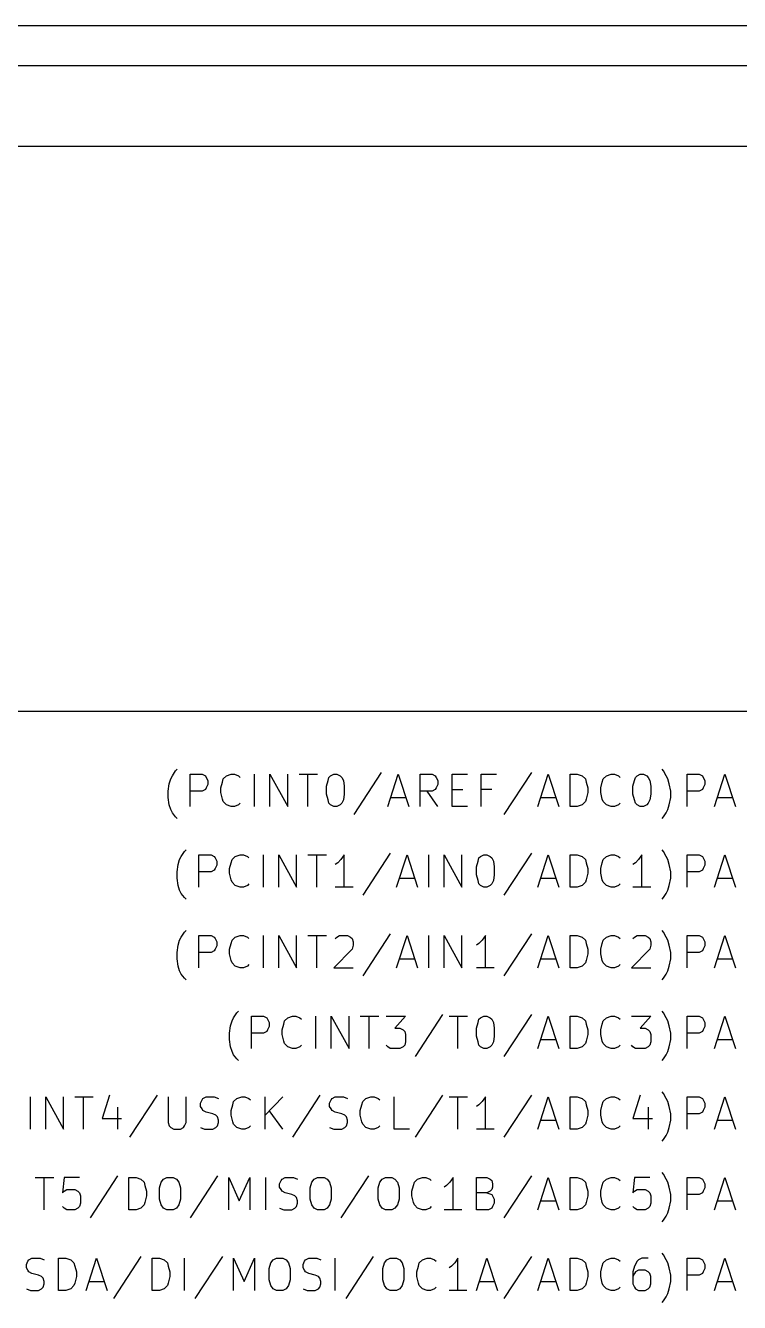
# Model space of a CAD drawing. Extents: x 10 to 287, y -200 to -10.
# Drawn here: x 186.39 to 208.86, y -92.28 to -52.07 of the extents above; entities that cross this region are included whole.
import ezdxf

# ---------------------------------------------------------------- set-up
doc = ezdxf.new("R2010")
doc.units = 0
doc.header["$MEASUREMENT"] = 0

msp = doc.modelspace()

# ---------------------------------------------------------------- linework, layer by layer
at = {"layer": 'Cyan 2'}
for p, q in [((191.008, -75.692), (191.11, -75.5396)), ((191.11, -75.5396), (191.16, -75.4888)), ((197.587, -75.5904), (196.723, -76.9112)), ((202.311, -75.5904), (201.447, -76.9112)), ((206.477, -75.5396), (206.426, -75.4888)), ((206.553, -75.692), (206.477, -75.5396)), ((190.881, -76.1746), (190.906, -75.946)), ((190.906, -75.946), (190.957, -75.7936)), ((190.957, -75.7936), (191.008, -75.692)), ((191.567, -76.6572), (191.567, -75.6412)), ((191.567, -75.6412), (191.948, -75.6412)), ((191.948, -75.6412), (192.049, -75.692)), ((192.049, -75.692), (192.075, -75.7428)), ((192.075, -75.7428), (192.126, -75.8444)), ((192.126, -75.9714), (192.075, -76.073)), ((192.126, -75.8444), (192.126, -75.9714)), ((192.532, -76.073), (192.583, -75.8952)), ((192.583, -75.8952), (192.608, -75.7936)), ((192.608, -75.7936), (192.71, -75.692)), ((192.71, -75.692), (192.862, -75.6412)), ((192.862, -75.6412), (192.964, -75.6412)), ((192.964, -75.6412), (193.091, -75.692)), ((193.091, -75.692), (193.142, -75.7428)), ((193.599, -76.6572), (193.599, -75.6412)), ((194.081, -76.6572), (194.081, -75.6412)), ((194.081, -75.6412), (194.64, -76.6572)), ((194.64, -76.6572), (194.64, -75.6412)), ((194.996, -75.6412), (195.58, -75.6412)), ((195.275, -76.6572), (195.275, -75.6412)), ((195.859, -76.0222), (195.91, -75.8444)), ((195.91, -75.8444), (195.936, -75.7428)), ((195.936, -75.7428), (195.986, -75.692)), ((195.986, -75.692), (196.088, -75.6412)), ((196.088, -75.6412), (196.19, -75.6412)), ((196.19, -75.6412), (196.291, -75.692)), ((196.291, -75.692), (196.342, -75.7428)), ((196.342, -75.7428), (196.393, -75.8444)), ((196.393, -75.8444), (196.418, -76.0222)), ((197.79, -76.6572), (198.12, -75.6412)), ((198.12, -75.6412), (198.45, -76.6572)), ((198.806, -76.6572), (198.806, -75.6412)), ((198.806, -75.6412), (199.187, -75.6412)), ((199.187, -75.6412), (199.288, -75.692)), ((199.288, -75.692), (199.314, -75.7428)), ((199.314, -75.7428), (199.365, -75.8444)), ((199.365, -75.9714), (199.314, -76.073)), ((199.365, -75.8444), (199.365, -75.9714)), ((199.822, -76.6572), (199.822, -75.6412)), ((199.822, -75.6412), (200.304, -75.6412)), ((200.736, -76.6572), (200.736, -75.6412)), ((200.736, -75.6412), (201.219, -75.6412)), ((202.514, -76.6572), (202.844, -75.6412)), ((202.844, -75.6412), (203.175, -76.6572)), ((203.53, -76.6572), (203.53, -75.6412)), ((203.53, -75.6412), (203.759, -75.6412)), ((203.759, -75.6412), (203.911, -75.692)), ((203.911, -75.692), (204.013, -75.7936)), ((204.013, -75.7936), (204.038, -75.8952)), ((204.038, -75.8952), (204.089, -76.073)), ((204.495, -76.073), (204.546, -75.8952)), ((204.546, -75.8952), (204.572, -75.7936)), ((204.572, -75.7936), (204.673, -75.692)), ((204.673, -75.692), (204.826, -75.6412)), ((204.826, -75.6412), (204.927, -75.6412)), ((204.927, -75.6412), (205.054, -75.692)), ((205.054, -75.692), (205.105, -75.7428)), ((205.511, -76.0222), (205.562, -75.8444)), ((205.562, -75.8444), (205.588, -75.7428)), ((205.588, -75.7428), (205.638, -75.692)), ((205.638, -75.692), (205.74, -75.6412)), ((205.74, -75.6412), (205.842, -75.6412)), ((205.842, -75.6412), (205.943, -75.692)), ((205.943, -75.692), (205.994, -75.7428)), ((205.994, -75.7428), (206.045, -75.8444)), ((206.045, -75.8444), (206.07, -76.0222)), ((206.604, -75.7936), (206.553, -75.692)), ((206.654, -75.946), (206.604, -75.7936)), ((206.705, -76.1746), (206.654, -75.946)), ((207.213, -76.6572), (207.213, -75.6412)), ((207.213, -75.6412), (207.594, -75.6412)), ((207.594, -75.6412), (207.696, -75.692)), ((207.696, -75.692), (207.721, -75.7428)), ((207.721, -75.7428), (207.772, -75.8444)), ((207.772, -75.9714), (207.721, -76.073)), ((207.772, -75.8444), (207.772, -75.9714)), ((208.077, -76.6572), (208.407, -75.6412)), ((208.407, -75.6412), (208.737, -76.6572)), ((190.881, -76.3778), (190.881, -76.1746)), ((190.906, -76.6064), (190.881, -76.3778)), ((191.948, -76.1746), (191.567, -76.1746)), ((192.049, -76.1238), (191.948, -76.1746)), ((192.075, -76.073), (192.049, -76.1238)), ((192.532, -76.2254), (192.532, -76.073)), ((192.583, -76.4286), (192.532, -76.2254)), ((195.859, -76.2762), (195.859, -76.0222)), ((195.91, -76.454), (195.859, -76.2762)), ((196.418, -76.2762), (196.393, -76.454)), ((196.418, -76.0222), (196.418, -76.2762)), ((197.891, -76.3778), (198.374, -76.3778)), ((199.187, -76.1746), (198.806, -76.1746)), ((199.365, -76.6572), (199.034, -76.1746)), ((199.288, -76.1238), (199.187, -76.1746)), ((199.314, -76.073), (199.288, -76.1238)), ((199.822, -76.1238), (200.152, -76.1238)), ((201.066, -76.1238), (200.736, -76.1238)), ((202.616, -76.3778), (203.098, -76.3778)), ((204.089, -76.2254), (204.038, -76.4286)), ((204.089, -76.073), (204.089, -76.2254)), ((204.495, -76.2254), (204.495, -76.073)), ((204.546, -76.4286), (204.495, -76.2254)), ((205.511, -76.2762), (205.511, -76.0222)), ((205.562, -76.454), (205.511, -76.2762)), ((206.07, -76.2762), (206.045, -76.454)), ((206.07, -76.0222), (206.07, -76.2762)), ((206.654, -76.6064), (206.705, -76.3778)), ((206.705, -76.3778), (206.705, -76.1746)), ((207.594, -76.1746), (207.213, -76.1746)), ((207.696, -76.1238), (207.594, -76.1746)), ((207.721, -76.073), (207.696, -76.1238)), ((208.178, -76.3778), (208.661, -76.3778)), ((190.957, -76.7588), (190.906, -76.6064)), ((191.008, -76.8604), (190.957, -76.7588)), ((192.608, -76.5048), (192.583, -76.4286)), ((192.71, -76.6064), (192.608, -76.5048)), ((192.862, -76.6572), (192.71, -76.6064)), ((192.964, -76.6572), (192.862, -76.6572)), ((193.091, -76.6064), (192.964, -76.6572)), ((193.142, -76.5556), (193.091, -76.6064)), ((195.936, -76.5556), (195.91, -76.454)), ((195.986, -76.6064), (195.936, -76.5556)), ((196.088, -76.6572), (195.986, -76.6064)), ((196.19, -76.6572), (196.088, -76.6572)), ((196.291, -76.6064), (196.19, -76.6572)), ((196.342, -76.5556), (196.291, -76.6064)), ((196.393, -76.454), (196.342, -76.5556)), ((200.304, -76.6572), (199.822, -76.6572)), ((203.759, -76.6572), (203.53, -76.6572)), ((203.911, -76.6064), (203.759, -76.6572)), ((204.013, -76.5048), (203.911, -76.6064)), ((204.038, -76.4286), (204.013, -76.5048)), ((204.572, -76.5048), (204.546, -76.4286)), ((204.673, -76.6064), (204.572, -76.5048)), ((204.826, -76.6572), (204.673, -76.6064)), ((204.927, -76.6572), (204.826, -76.6572)), ((205.054, -76.6064), (204.927, -76.6572)), ((205.105, -76.5556), (205.054, -76.6064)), ((205.588, -76.5556), (205.562, -76.454)), ((205.638, -76.6064), (205.588, -76.5556)), ((205.74, -76.6572), (205.638, -76.6064)), ((205.842, -76.6572), (205.74, -76.6572)), ((205.943, -76.6064), (205.842, -76.6572)), ((205.994, -76.5556), (205.943, -76.6064)), ((206.045, -76.454), (205.994, -76.5556)), ((206.553, -76.8604), (206.604, -76.7588)), ((206.604, -76.7588), (206.654, -76.6064)), ((191.11, -76.9874), (191.008, -76.8604)), ((191.16, -77.0382), (191.11, -76.9874)), ((206.426, -77.0382), (206.477, -76.9874)), ((206.477, -76.9874), (206.553, -76.8604)), ((191.186, -78.486), (191.237, -78.3336)), ((191.237, -78.3336), (191.287, -78.232)), ((191.287, -78.232), (191.389, -78.0796)), ((191.389, -78.0796), (191.44, -78.0288)), ((191.846, -79.1972), (191.846, -78.1812)), ((191.846, -78.1812), (192.227, -78.1812)), ((192.227, -78.1812), (192.329, -78.232)), ((192.329, -78.232), (192.354, -78.2828)), ((192.354, -78.2828), (192.405, -78.3844)), ((192.405, -78.3844), (192.405, -78.5114)), ((192.862, -78.4352), (192.888, -78.3336)), ((192.888, -78.3336), (192.989, -78.232)), ((192.989, -78.232), (193.142, -78.1812)), ((193.142, -78.1812), (193.243, -78.1812)), ((193.243, -78.1812), (193.37, -78.232)), ((193.37, -78.232), (193.421, -78.2828)), ((193.878, -79.1972), (193.878, -78.1812)), ((194.361, -79.1972), (194.361, -78.1812)), ((194.361, -78.1812), (194.92, -79.1972)), ((194.92, -79.1972), (194.92, -78.1812)), ((195.275, -78.1812), (195.859, -78.1812)), ((195.555, -79.1972), (195.555, -78.1812)), ((196.317, -78.3336), (196.215, -78.4352)), ((196.418, -78.1812), (196.317, -78.3336)), ((196.418, -79.1972), (196.418, -78.1812)), ((197.866, -78.1304), (197.002, -79.4512)), ((198.069, -79.1972), (198.399, -78.1812)), ((198.399, -78.1812), (198.73, -79.1972)), ((199.085, -79.1972), (199.085, -78.1812)), ((199.568, -79.1972), (199.568, -78.1812)), ((199.568, -78.1812), (200.127, -79.1972)), ((200.127, -79.1972), (200.127, -78.1812)), ((200.584, -78.5622), (200.635, -78.3844)), ((200.635, -78.3844), (200.66, -78.2828)), ((200.66, -78.2828), (200.711, -78.232)), ((200.711, -78.232), (200.812, -78.1812)), ((200.812, -78.1812), (200.914, -78.1812)), ((200.914, -78.1812), (201.016, -78.232)), ((201.016, -78.232), (201.066, -78.2828)), ((201.066, -78.2828), (201.117, -78.3844)), ((201.117, -78.3844), (201.143, -78.5622)), ((202.311, -78.1304), (201.447, -79.4512)), ((202.514, -79.1972), (202.844, -78.1812)), ((202.844, -78.1812), (203.175, -79.1972)), ((203.53, -79.1972), (203.53, -78.1812)), ((203.53, -78.1812), (203.759, -78.1812)), ((203.759, -78.1812), (203.911, -78.232)), ((203.911, -78.232), (204.013, -78.3336)), ((204.013, -78.3336), (204.038, -78.4352)), ((204.546, -78.4352), (204.572, -78.3336)), ((204.572, -78.3336), (204.673, -78.232)), ((204.673, -78.232), (204.826, -78.1812)), ((204.826, -78.1812), (204.927, -78.1812)), ((204.927, -78.1812), (205.054, -78.232)), ((205.054, -78.232), (205.105, -78.2828)), ((205.689, -78.3336), (205.588, -78.4352)), ((205.791, -78.1812), (205.689, -78.3336)), ((205.791, -79.1972), (205.791, -78.1812)), ((206.477, -78.0796), (206.426, -78.0288)), ((206.553, -78.232), (206.477, -78.0796)), ((206.604, -78.3336), (206.553, -78.232)), ((206.654, -78.486), (206.604, -78.3336)), ((207.213, -79.1972), (207.213, -78.1812)), ((207.213, -78.1812), (207.594, -78.1812)), ((207.594, -78.1812), (207.696, -78.232)), ((207.696, -78.232), (207.721, -78.2828)), ((207.721, -78.2828), (207.772, -78.3844)), ((207.772, -78.3844), (207.772, -78.5114)), ((208.077, -79.1972), (208.407, -78.1812)), ((208.407, -78.1812), (208.737, -79.1972)), ((191.16, -78.7146), (191.186, -78.486)), ((191.16, -78.9178), (191.16, -78.7146)), ((192.227, -78.7146), (191.846, -78.7146)), ((192.329, -78.6638), (192.227, -78.7146)), ((192.354, -78.613), (192.329, -78.6638)), ((192.405, -78.5114), (192.354, -78.613)), ((192.811, -78.613), (192.862, -78.4352)), ((192.811, -78.7654), (192.811, -78.613)), ((192.862, -78.9686), (192.811, -78.7654)), ((196.215, -78.4352), (196.139, -78.486)), ((200.584, -78.8162), (200.584, -78.5622)), ((201.143, -78.5622), (201.143, -78.8162)), ((204.038, -78.4352), (204.089, -78.613)), ((204.089, -78.7654), (204.038, -78.9686)), ((204.089, -78.613), (204.089, -78.7654)), ((204.495, -78.613), (204.546, -78.4352)), ((204.495, -78.7654), (204.495, -78.613)), ((204.546, -78.9686), (204.495, -78.7654)), ((205.588, -78.4352), (205.511, -78.486)), ((206.705, -78.7146), (206.654, -78.486)), ((206.705, -78.9178), (206.705, -78.7146)), ((207.594, -78.7146), (207.213, -78.7146)), ((207.696, -78.6638), (207.594, -78.7146)), ((207.721, -78.613), (207.696, -78.6638)), ((207.772, -78.5114), (207.721, -78.613)), ((191.186, -79.1464), (191.16, -78.9178)), ((191.237, -79.2988), (191.186, -79.1464)), ((192.888, -79.0448), (192.862, -78.9686)), ((192.989, -79.1464), (192.888, -79.0448)), ((193.142, -79.1972), (192.989, -79.1464)), ((193.243, -79.1972), (193.142, -79.1972)), ((193.37, -79.1464), (193.243, -79.1972)), ((193.421, -79.0956), (193.37, -79.1464)), ((196.698, -79.1972), (196.139, -79.1972)), ((198.171, -78.9178), (198.653, -78.9178)), ((200.635, -78.994), (200.584, -78.8162)), ((200.66, -79.0956), (200.635, -78.994)), ((200.711, -79.1464), (200.66, -79.0956)), ((200.812, -79.1972), (200.711, -79.1464)), ((200.914, -79.1972), (200.812, -79.1972)), ((201.016, -79.1464), (200.914, -79.1972)), ((201.066, -79.0956), (201.016, -79.1464)), ((201.117, -78.994), (201.066, -79.0956)), ((201.143, -78.8162), (201.117, -78.994)), ((202.616, -78.9178), (203.098, -78.9178)), ((203.759, -79.1972), (203.53, -79.1972)), ((203.911, -79.1464), (203.759, -79.1972)), ((204.013, -79.0448), (203.911, -79.1464)), ((204.038, -78.9686), (204.013, -79.0448)), ((204.572, -79.0448), (204.546, -78.9686)), ((204.673, -79.1464), (204.572, -79.0448)), ((204.826, -79.1972), (204.673, -79.1464)), ((204.927, -79.1972), (204.826, -79.1972)), ((205.054, -79.1464), (204.927, -79.1972)), ((205.105, -79.0956), (205.054, -79.1464)), ((206.07, -79.1972), (205.511, -79.1972)), ((206.604, -79.2988), (206.654, -79.1464)), ((206.654, -79.1464), (206.705, -78.9178)), ((208.178, -78.9178), (208.661, -78.9178)), ((191.287, -79.4004), (191.237, -79.2988)), ((191.389, -79.5274), (191.287, -79.4004)), ((191.44, -79.5782), (191.389, -79.5274)), ((206.426, -79.5782), (206.477, -79.5274)), ((206.477, -79.5274), (206.553, -79.4004)), ((206.553, -79.4004), (206.604, -79.2988)), ((191.237, -80.8736), (191.287, -80.772)), ((191.287, -80.772), (191.389, -80.6196)), ((191.389, -80.6196), (191.44, -80.5688)), ((191.846, -81.7372), (191.846, -80.7212)), ((191.846, -80.7212), (192.227, -80.7212)), ((192.227, -80.7212), (192.329, -80.772)), ((192.329, -80.772), (192.354, -80.8228)), ((192.888, -80.8736), (192.989, -80.772)), ((192.989, -80.772), (193.142, -80.7212)), ((193.142, -80.7212), (193.243, -80.7212)), ((193.243, -80.7212), (193.37, -80.772)), ((193.37, -80.772), (193.421, -80.8228)), ((193.878, -81.7372), (193.878, -80.7212)), ((194.361, -81.7372), (194.361, -80.7212)), ((194.361, -80.7212), (194.92, -81.7372)), ((194.92, -81.7372), (194.92, -80.7212)), ((195.275, -80.7212), (195.859, -80.7212)), ((195.555, -81.7372), (195.555, -80.7212)), ((196.139, -80.8228), (196.19, -80.772)), ((196.19, -80.772), (196.266, -80.7212)), ((196.266, -80.7212), (196.52, -80.7212)), ((196.52, -80.7212), (196.621, -80.772)), ((196.621, -80.772), (196.672, -80.8228)), ((197.866, -80.6704), (197.002, -81.9912)), ((198.069, -81.7372), (198.399, -80.7212)), ((198.399, -80.7212), (198.73, -81.7372)), ((199.085, -81.7372), (199.085, -80.7212)), ((199.568, -81.7372), (199.568, -80.7212)), ((199.568, -80.7212), (200.127, -81.7372)), ((200.127, -81.7372), (200.127, -80.7212)), ((200.863, -80.7212), (200.762, -80.8736)), ((200.863, -81.7372), (200.863, -80.7212)), ((202.311, -80.6704), (201.447, -81.9912)), ((202.514, -81.7372), (202.844, -80.7212)), ((202.844, -80.7212), (203.175, -81.7372)), ((203.53, -81.7372), (203.53, -80.7212)), ((203.53, -80.7212), (203.759, -80.7212)), ((203.759, -80.7212), (203.911, -80.772)), ((203.911, -80.772), (204.013, -80.8736)), ((204.572, -80.8736), (204.673, -80.772)), ((204.673, -80.772), (204.826, -80.7212)), ((204.826, -80.7212), (204.927, -80.7212)), ((204.927, -80.7212), (205.054, -80.772)), ((205.054, -80.772), (205.105, -80.8228)), ((205.511, -80.8228), (205.562, -80.772)), ((205.562, -80.772), (205.638, -80.7212)), ((205.638, -80.7212), (205.892, -80.7212)), ((205.892, -80.7212), (205.994, -80.772)), ((205.994, -80.772), (206.045, -80.8228)), ((206.477, -80.6196), (206.426, -80.5688)), ((206.553, -80.772), (206.477, -80.6196)), ((206.604, -80.8736), (206.553, -80.772)), ((207.213, -81.7372), (207.213, -80.7212)), ((207.213, -80.7212), (207.594, -80.7212)), ((207.594, -80.7212), (207.696, -80.772)), ((207.696, -80.772), (207.721, -80.8228)), ((208.077, -81.7372), (208.407, -80.7212)), ((208.407, -80.7212), (208.737, -81.7372)), ((191.16, -81.2546), (191.186, -81.026)), ((191.186, -81.026), (191.237, -80.8736)), ((192.329, -81.2038), (192.227, -81.2546)), ((192.354, -81.153), (192.329, -81.2038)), ((192.354, -80.8228), (192.405, -80.9244)), ((192.405, -81.0514), (192.354, -81.153)), ((192.405, -80.9244), (192.405, -81.0514)), ((192.811, -81.153), (192.862, -80.9752)), ((192.811, -81.3054), (192.811, -81.153)), ((192.862, -80.9752), (192.888, -80.8736)), ((196.672, -81.153), (196.088, -81.7372)), ((196.672, -80.8228), (196.698, -80.9244)), ((196.698, -81.026), (196.672, -81.153)), ((196.698, -80.9244), (196.698, -81.026)), ((200.66, -80.9752), (200.584, -81.026)), ((200.762, -80.8736), (200.66, -80.9752)), ((204.013, -80.8736), (204.038, -80.9752)), ((204.038, -80.9752), (204.089, -81.153)), ((204.089, -81.153), (204.089, -81.3054)), ((204.495, -81.153), (204.546, -80.9752)), ((204.495, -81.3054), (204.495, -81.153)), ((204.546, -80.9752), (204.572, -80.8736)), ((206.045, -81.153), (205.461, -81.7372)), ((206.045, -80.8228), (206.07, -80.9244)), ((206.07, -81.026), (206.045, -81.153)), ((206.07, -80.9244), (206.07, -81.026)), ((206.654, -81.026), (206.604, -80.8736)), ((206.705, -81.2546), (206.654, -81.026)), ((207.696, -81.2038), (207.594, -81.2546)), ((207.721, -81.153), (207.696, -81.2038)), ((207.721, -80.8228), (207.772, -80.9244)), ((207.772, -81.0514), (207.721, -81.153)), ((207.772, -80.9244), (207.772, -81.0514)), ((191.16, -81.4578), (191.16, -81.2546)), ((191.186, -81.6864), (191.16, -81.4578)), ((192.227, -81.2546), (191.846, -81.2546)), ((192.862, -81.5086), (192.811, -81.3054)), ((192.888, -81.5848), (192.862, -81.5086)), ((192.989, -81.6864), (192.888, -81.5848)), ((198.171, -81.4578), (198.653, -81.4578)), ((202.616, -81.4578), (203.098, -81.4578)), ((204.013, -81.5848), (203.911, -81.6864)), ((204.038, -81.5086), (204.013, -81.5848)), ((204.089, -81.3054), (204.038, -81.5086)), ((204.546, -81.5086), (204.495, -81.3054)), ((204.572, -81.5848), (204.546, -81.5086)), ((204.673, -81.6864), (204.572, -81.5848)), ((206.654, -81.6864), (206.705, -81.4578)), ((206.705, -81.4578), (206.705, -81.2546)), ((207.594, -81.2546), (207.213, -81.2546)), ((208.178, -81.4578), (208.661, -81.4578)), ((191.237, -81.8388), (191.186, -81.6864)), ((191.287, -81.9404), (191.237, -81.8388)), ((191.389, -82.0674), (191.287, -81.9404)), ((193.142, -81.7372), (192.989, -81.6864)), ((193.243, -81.7372), (193.142, -81.7372)), ((193.37, -81.6864), (193.243, -81.7372)), ((193.421, -81.6356), (193.37, -81.6864)), ((196.088, -81.7372), (196.698, -81.7372)), ((201.143, -81.7372), (200.584, -81.7372)), ((203.759, -81.7372), (203.53, -81.7372)), ((203.911, -81.6864), (203.759, -81.7372)), ((204.826, -81.7372), (204.673, -81.6864)), ((204.927, -81.7372), (204.826, -81.7372)), ((205.054, -81.6864), (204.927, -81.7372)), ((205.105, -81.6356), (205.054, -81.6864)), ((205.461, -81.7372), (206.07, -81.7372)), ((206.477, -82.0674), (206.553, -81.9404)), ((206.553, -81.9404), (206.604, -81.8388)), ((206.604, -81.8388), (206.654, -81.6864)), ((191.44, -82.1182), (191.389, -82.0674)), ((206.426, -82.1182), (206.477, -82.0674)), ((192.938, -83.312), (193.04, -83.1596)), ((193.04, -83.1596), (193.091, -83.1088)), ((199.517, -83.2104), (198.653, -84.5312)), ((202.311, -83.2104), (201.447, -84.5312)), ((206.477, -83.1596), (206.426, -83.1088)), ((206.553, -83.312), (206.477, -83.1596)), ((192.811, -83.7946), (192.837, -83.566)), ((192.837, -83.566), (192.888, -83.4136)), ((192.888, -83.4136), (192.938, -83.312)), ((193.497, -84.2772), (193.497, -83.2612)), ((193.497, -83.2612), (193.878, -83.2612)), ((193.878, -83.2612), (193.98, -83.312)), ((193.98, -83.312), (194.005, -83.3628)), ((194.005, -83.3628), (194.056, -83.4644)), ((194.056, -83.5914), (194.005, -83.693)), ((194.056, -83.4644), (194.056, -83.5914)), ((194.462, -83.693), (194.513, -83.5152)), ((194.513, -83.5152), (194.539, -83.4136)), ((194.539, -83.4136), (194.64, -83.312)), ((194.64, -83.312), (194.793, -83.2612)), ((194.793, -83.2612), (194.894, -83.2612)), ((194.894, -83.2612), (195.021, -83.312)), ((195.021, -83.312), (195.072, -83.3628)), ((195.529, -84.2772), (195.529, -83.2612)), ((196.012, -84.2772), (196.012, -83.2612)), ((196.012, -83.2612), (196.571, -84.2772)), ((196.571, -84.2772), (196.571, -83.2612)), ((196.926, -83.2612), (197.51, -83.2612)), ((197.206, -84.2772), (197.206, -83.2612)), ((197.739, -83.2612), (198.349, -83.2612)), ((198.349, -83.2612), (198.018, -83.6422)), ((199.72, -83.2612), (200.304, -83.2612)), ((200, -84.2772), (200, -83.2612)), ((200.584, -83.6422), (200.635, -83.4644)), ((200.635, -83.4644), (200.66, -83.3628)), ((200.66, -83.3628), (200.711, -83.312)), ((200.711, -83.312), (200.812, -83.2612)), ((200.812, -83.2612), (200.914, -83.2612)), ((200.914, -83.2612), (201.016, -83.312)), ((201.016, -83.312), (201.066, -83.3628)), ((201.066, -83.3628), (201.117, -83.4644)), ((201.117, -83.4644), (201.143, -83.6422)), ((202.514, -84.2772), (202.844, -83.2612)), ((202.844, -83.2612), (203.175, -84.2772)), ((203.53, -84.2772), (203.53, -83.2612)), ((203.53, -83.2612), (203.759, -83.2612)), ((203.759, -83.2612), (203.911, -83.312)), ((203.911, -83.312), (204.013, -83.4136)), ((204.013, -83.4136), (204.038, -83.5152)), ((204.038, -83.5152), (204.089, -83.693)), ((204.495, -83.693), (204.546, -83.5152)), ((204.546, -83.5152), (204.572, -83.4136)), ((204.572, -83.4136), (204.673, -83.312)), ((204.673, -83.312), (204.826, -83.2612)), ((204.826, -83.2612), (204.927, -83.2612)), ((204.927, -83.2612), (205.054, -83.312)), ((205.054, -83.312), (205.105, -83.3628)), ((205.461, -83.2612), (206.07, -83.2612)), ((206.07, -83.2612), (205.74, -83.6422)), ((206.604, -83.4136), (206.553, -83.312)), ((206.654, -83.566), (206.604, -83.4136)), ((206.705, -83.7946), (206.654, -83.566)), ((207.213, -84.2772), (207.213, -83.2612)), ((207.213, -83.2612), (207.594, -83.2612)), ((207.594, -83.2612), (207.696, -83.312)), ((207.696, -83.312), (207.721, -83.3628)), ((207.721, -83.3628), (207.772, -83.4644)), ((207.772, -83.5914), (207.721, -83.693)), ((207.772, -83.4644), (207.772, -83.5914)), ((208.077, -84.2772), (208.407, -83.2612)), ((208.407, -83.2612), (208.737, -84.2772)), ((192.811, -83.9978), (192.811, -83.7946)), ((192.837, -84.2264), (192.811, -83.9978)), ((193.878, -83.7946), (193.497, -83.7946)), ((193.98, -83.7438), (193.878, -83.7946)), ((194.005, -83.693), (193.98, -83.7438)), ((194.462, -83.8454), (194.462, -83.693)), ((194.513, -84.0486), (194.462, -83.8454)), ((198.018, -83.6422), (198.171, -83.6422)), ((198.171, -83.6422), (198.272, -83.693)), ((198.272, -83.693), (198.323, -83.7438)), ((198.323, -83.7438), (198.349, -83.8454)), ((198.349, -83.8454), (198.349, -84.074)), ((200.584, -83.8962), (200.584, -83.6422)), ((200.635, -84.074), (200.584, -83.8962)), ((201.143, -83.8962), (201.117, -84.074)), ((201.143, -83.6422), (201.143, -83.8962)), ((202.616, -83.9978), (203.098, -83.9978)), ((204.089, -83.8454), (204.038, -84.0486)), ((204.089, -83.693), (204.089, -83.8454)), ((204.495, -83.8454), (204.495, -83.693)), ((204.546, -84.0486), (204.495, -83.8454)), ((205.74, -83.6422), (205.892, -83.6422)), ((205.892, -83.6422), (205.994, -83.693)), ((205.994, -83.693), (206.045, -83.7438)), ((206.045, -83.7438), (206.07, -83.8454)), ((206.07, -83.8454), (206.07, -84.074)), ((206.654, -84.2264), (206.705, -83.9978)), ((206.705, -83.9978), (206.705, -83.7946)), ((207.594, -83.7946), (207.213, -83.7946)), ((207.696, -83.7438), (207.594, -83.7946)), ((207.721, -83.693), (207.696, -83.7438)), ((208.178, -83.9978), (208.661, -83.9978)), ((192.888, -84.3788), (192.837, -84.2264)), ((192.938, -84.4804), (192.888, -84.3788)), ((194.539, -84.1248), (194.513, -84.0486)), ((194.64, -84.2264), (194.539, -84.1248)), ((194.793, -84.2772), (194.64, -84.2264)), ((194.894, -84.2772), (194.793, -84.2772)), ((195.021, -84.2264), (194.894, -84.2772)), ((195.072, -84.1756), (195.021, -84.2264)), ((197.79, -84.2264), (197.739, -84.1756)), ((197.866, -84.2772), (197.79, -84.2264)), ((198.171, -84.2772), (197.866, -84.2772)), ((198.272, -84.2264), (198.171, -84.2772)), ((198.323, -84.1756), (198.272, -84.2264)), ((198.349, -84.074), (198.323, -84.1756)), ((200.66, -84.1756), (200.635, -84.074)), ((200.711, -84.2264), (200.66, -84.1756)), ((200.812, -84.2772), (200.711, -84.2264)), ((200.914, -84.2772), (200.812, -84.2772)), ((201.016, -84.2264), (200.914, -84.2772)), ((201.066, -84.1756), (201.016, -84.2264)), ((201.117, -84.074), (201.066, -84.1756)), ((203.759, -84.2772), (203.53, -84.2772)), ((203.911, -84.2264), (203.759, -84.2772)), ((204.013, -84.1248), (203.911, -84.2264)), ((204.038, -84.0486), (204.013, -84.1248)), ((204.572, -84.1248), (204.546, -84.0486)), ((204.673, -84.2264), (204.572, -84.1248)), ((204.826, -84.2772), (204.673, -84.2264)), ((204.927, -84.2772), (204.826, -84.2772)), ((205.054, -84.2264), (204.927, -84.2772)), ((205.105, -84.1756), (205.054, -84.2264)), ((205.511, -84.2264), (205.461, -84.1756)), ((205.588, -84.2772), (205.511, -84.2264)), ((205.892, -84.2772), (205.588, -84.2772)), ((205.994, -84.2264), (205.892, -84.2772)), ((206.045, -84.1756), (205.994, -84.2264)), ((206.07, -84.074), (206.045, -84.1756)), ((206.553, -84.4804), (206.604, -84.3788)), ((206.604, -84.3788), (206.654, -84.2264)), ((193.04, -84.6074), (192.938, -84.4804)), ((193.091, -84.6582), (193.04, -84.6074)), ((206.426, -84.6582), (206.477, -84.6074)), ((206.477, -84.6074), (206.553, -84.4804)), ((186.538, -86.8172), (186.538, -85.8012)), ((187.02, -86.8172), (187.02, -85.8012)), ((187.02, -85.8012), (187.579, -86.8172)), ((187.579, -86.8172), (187.579, -85.8012)), ((187.935, -85.8012), (188.519, -85.8012)), ((188.214, -86.8172), (188.214, -85.8012)), ((189.027, -85.7504), (188.798, -86.487)), ((190.525, -85.7504), (189.662, -87.0712)), ((190.881, -85.8012), (190.881, -86.614)), ((191.44, -86.614), (191.44, -85.8012)), ((191.897, -86.0044), (191.948, -85.9028)), ((191.897, -86.106), (191.897, -86.0044)), ((191.948, -85.9028), (191.973, -85.852)), ((191.973, -85.852), (192.075, -85.8012)), ((192.075, -85.8012), (192.329, -85.8012)), ((192.329, -85.8012), (192.456, -85.852)), ((192.913, -86.0552), (192.938, -85.9536)), ((192.938, -85.9536), (193.04, -85.852)), ((193.04, -85.852), (193.192, -85.8012)), ((193.192, -85.8012), (193.294, -85.8012)), ((193.294, -85.8012), (193.421, -85.852)), ((193.421, -85.852), (193.472, -85.9028)), ((193.929, -86.8172), (193.929, -85.8012)), ((194.488, -85.8012), (193.929, -86.3854)), ((195.656, -85.7504), (194.793, -87.0712)), ((195.961, -86.0044), (196.012, -85.9028)), ((195.961, -86.106), (195.961, -86.0044)), ((196.012, -85.9028), (196.037, -85.852)), ((196.037, -85.852), (196.139, -85.8012)), ((196.139, -85.8012), (196.393, -85.8012)), ((196.393, -85.8012), (196.52, -85.852)), ((196.977, -86.0552), (197.002, -85.9536)), ((197.002, -85.9536), (197.104, -85.852)), ((197.104, -85.852), (197.256, -85.8012)), ((197.256, -85.8012), (197.358, -85.8012)), ((197.358, -85.8012), (197.485, -85.852)), ((197.485, -85.852), (197.536, -85.9028)), ((197.993, -86.8172), (197.993, -85.8012)), ((199.517, -85.7504), (198.653, -87.0712)), ((199.72, -85.8012), (200.304, -85.8012)), ((200, -86.8172), (200, -85.8012)), ((200.762, -85.9536), (200.66, -86.0552)), ((200.863, -85.8012), (200.762, -85.9536)), ((200.863, -86.8172), (200.863, -85.8012)), ((202.311, -85.7504), (201.447, -87.0712)), ((202.514, -86.8172), (202.844, -85.8012)), ((202.844, -85.8012), (203.175, -86.8172)), ((203.53, -86.8172), (203.53, -85.8012)), ((203.53, -85.8012), (203.759, -85.8012)), ((203.759, -85.8012), (203.911, -85.852)), ((203.911, -85.852), (204.013, -85.9536)), ((204.013, -85.9536), (204.038, -86.0552)), ((204.546, -86.0552), (204.572, -85.9536)), ((204.572, -85.9536), (204.673, -85.852)), ((204.673, -85.852), (204.826, -85.8012)), ((204.826, -85.8012), (204.927, -85.8012)), ((204.927, -85.8012), (205.054, -85.852)), ((205.054, -85.852), (205.105, -85.9028)), ((205.74, -85.7504), (205.511, -86.487)), ((206.477, -85.6996), (206.426, -85.6488)), ((206.553, -85.852), (206.477, -85.6996)), ((206.604, -85.9536), (206.553, -85.852)), ((206.654, -86.106), (206.604, -85.9536)), ((207.213, -86.8172), (207.213, -85.8012)), ((207.213, -85.8012), (207.594, -85.8012)), ((207.594, -85.8012), (207.696, -85.852)), ((207.696, -85.852), (207.721, -85.9028)), ((207.721, -85.9028), (207.772, -86.0044)), ((207.772, -86.0044), (207.772, -86.1314)), ((208.077, -86.8172), (208.407, -85.8012)), ((208.407, -85.8012), (208.737, -86.8172)), ((189.281, -86.1314), (189.281, -86.8172)), ((191.948, -86.1822), (191.897, -86.106)), ((191.973, -86.233), (191.948, -86.1822)), ((192.075, -86.2838), (191.973, -86.233)), ((192.278, -86.3346), (192.075, -86.2838)), ((192.38, -86.3854), (192.278, -86.3346)), ((192.43, -86.4362), (192.38, -86.3854)), ((192.456, -86.5378), (192.43, -86.4362)), ((192.862, -86.233), (192.913, -86.0552)), ((192.862, -86.3854), (192.862, -86.233)), ((192.913, -86.5886), (192.862, -86.3854)), ((194.488, -86.8172), (194.056, -86.233)), ((196.012, -86.1822), (195.961, -86.106)), ((196.037, -86.233), (196.012, -86.1822)), ((196.139, -86.2838), (196.037, -86.233)), ((196.342, -86.3346), (196.139, -86.2838)), ((196.444, -86.3854), (196.342, -86.3346)), ((196.494, -86.4362), (196.444, -86.3854)), ((196.52, -86.5378), (196.494, -86.4362)), ((196.926, -86.233), (196.977, -86.0552)), ((196.926, -86.3854), (196.926, -86.233)), ((196.977, -86.5886), (196.926, -86.3854)), ((200.66, -86.0552), (200.584, -86.106)), ((204.038, -86.0552), (204.089, -86.233)), ((204.089, -86.3854), (204.038, -86.5886)), ((204.089, -86.233), (204.089, -86.3854)), ((204.495, -86.233), (204.546, -86.0552)), ((204.495, -86.3854), (204.495, -86.233)), ((204.546, -86.5886), (204.495, -86.3854)), ((205.994, -86.1314), (205.994, -86.8172)), ((206.705, -86.3346), (206.654, -86.106)), ((206.705, -86.5378), (206.705, -86.3346)), ((207.594, -86.3346), (207.213, -86.3346)), ((207.696, -86.2838), (207.594, -86.3346)), ((207.721, -86.233), (207.696, -86.2838)), ((207.772, -86.1314), (207.721, -86.233)), ((188.798, -86.487), (189.408, -86.487)), ((190.881, -86.614), (190.906, -86.7156)), ((190.906, -86.7156), (190.957, -86.7664)), ((190.957, -86.7664), (191.059, -86.8172)), ((191.059, -86.8172), (191.262, -86.8172)), ((191.262, -86.8172), (191.364, -86.7664)), ((191.364, -86.7664), (191.389, -86.7156)), ((191.389, -86.7156), (191.44, -86.614)), ((191.897, -86.7664), (192.024, -86.8172)), ((192.024, -86.8172), (192.278, -86.8172)), ((192.278, -86.8172), (192.38, -86.7664)), ((192.38, -86.7664), (192.43, -86.7156)), ((192.43, -86.7156), (192.456, -86.614)), ((192.456, -86.614), (192.456, -86.5378)), ((192.938, -86.6648), (192.913, -86.5886)), ((193.04, -86.7664), (192.938, -86.6648)), ((193.192, -86.8172), (193.04, -86.7664)), ((193.294, -86.8172), (193.192, -86.8172)), ((193.421, -86.7664), (193.294, -86.8172)), ((193.472, -86.7156), (193.421, -86.7664)), ((195.961, -86.7664), (196.088, -86.8172)), ((196.088, -86.8172), (196.342, -86.8172)), ((196.342, -86.8172), (196.444, -86.7664)), ((196.444, -86.7664), (196.494, -86.7156)), ((196.494, -86.7156), (196.52, -86.614)), ((196.52, -86.614), (196.52, -86.5378)), ((197.002, -86.6648), (196.977, -86.5886)), ((197.104, -86.7664), (197.002, -86.6648)), ((197.256, -86.8172), (197.104, -86.7664)), ((197.358, -86.8172), (197.256, -86.8172)), ((197.485, -86.7664), (197.358, -86.8172)), ((197.536, -86.7156), (197.485, -86.7664)), ((198.476, -86.8172), (197.993, -86.8172)), ((201.143, -86.8172), (200.584, -86.8172)), ((202.616, -86.5378), (203.098, -86.5378)), ((203.759, -86.8172), (203.53, -86.8172)), ((203.911, -86.7664), (203.759, -86.8172)), ((204.013, -86.6648), (203.911, -86.7664)), ((204.038, -86.5886), (204.013, -86.6648)), ((204.572, -86.6648), (204.546, -86.5886)), ((204.673, -86.7664), (204.572, -86.6648)), ((204.826, -86.8172), (204.673, -86.7664)), ((204.927, -86.8172), (204.826, -86.8172)), ((205.054, -86.7664), (204.927, -86.8172)), ((205.105, -86.7156), (205.054, -86.7664)), ((205.511, -86.487), (206.121, -86.487)), ((206.604, -86.9188), (206.654, -86.7664)), ((206.654, -86.7664), (206.705, -86.5378)), ((208.178, -86.5378), (208.661, -86.5378)), ((206.426, -87.1982), (206.477, -87.1474)), ((206.477, -87.1474), (206.553, -87.0204)), ((206.553, -87.0204), (206.604, -86.9188)), ((186.69, -88.3412), (187.274, -88.3412)), ((186.969, -89.3572), (186.969, -88.3412)), ((187.604, -88.3412), (187.554, -88.8238)), ((188.087, -88.3412), (187.604, -88.3412)), ((189.281, -88.2904), (188.417, -89.6112)), ((189.636, -89.3572), (189.636, -88.3412)), ((189.636, -88.3412), (189.865, -88.3412)), ((189.865, -88.3412), (190.017, -88.392)), ((190.017, -88.392), (190.119, -88.4936)), ((190.652, -88.4936), (190.729, -88.392)), ((190.729, -88.392), (190.83, -88.3412)), ((190.83, -88.3412), (191.033, -88.3412)), ((191.033, -88.3412), (191.135, -88.392)), ((191.135, -88.392), (191.211, -88.4936)), ((192.43, -88.2904), (191.567, -89.6112)), ((192.786, -89.3572), (192.786, -88.3412)), ((192.786, -88.3412), (193.116, -89.0778)), ((193.116, -89.0778), (193.446, -88.3412)), ((193.446, -88.3412), (193.446, -89.3572)), ((193.954, -89.3572), (193.954, -88.3412)), ((194.386, -88.5444), (194.437, -88.4428)), ((194.437, -88.4428), (194.462, -88.392)), ((194.462, -88.392), (194.564, -88.3412)), ((194.564, -88.3412), (194.818, -88.3412)), ((194.818, -88.3412), (194.945, -88.392)), ((195.402, -88.4936), (195.478, -88.392)), ((195.478, -88.392), (195.58, -88.3412)), ((195.58, -88.3412), (195.783, -88.3412)), ((195.783, -88.3412), (195.885, -88.392)), ((195.885, -88.392), (195.961, -88.4936)), ((197.18, -88.2904), (196.317, -89.6112)), ((197.536, -88.4936), (197.612, -88.392)), ((197.612, -88.392), (197.714, -88.3412)), ((197.714, -88.3412), (197.917, -88.3412)), ((197.917, -88.3412), (198.018, -88.392)), ((198.018, -88.392), (198.095, -88.4936)), ((198.628, -88.4936), (198.73, -88.392)), ((198.73, -88.392), (198.882, -88.3412)), ((198.882, -88.3412), (198.984, -88.3412)), ((198.984, -88.3412), (199.111, -88.392)), ((199.111, -88.392), (199.161, -88.4428)), ((199.847, -88.3412), (199.746, -88.4936)), ((199.847, -89.3572), (199.847, -88.3412)), ((200.584, -89.3572), (200.584, -88.3412)), ((200.584, -88.3412), (200.914, -88.3412)), ((200.914, -88.3412), (201.016, -88.392)), ((201.016, -88.392), (201.066, -88.4428)), ((201.066, -88.4428), (201.092, -88.5444)), ((202.311, -88.2904), (201.447, -89.6112)), ((202.514, -89.3572), (202.844, -88.3412)), ((202.844, -88.3412), (203.175, -89.3572)), ((203.53, -89.3572), (203.53, -88.3412)), ((203.53, -88.3412), (203.759, -88.3412)), ((203.759, -88.3412), (203.911, -88.392)), ((203.911, -88.392), (204.013, -88.4936)), ((204.572, -88.4936), (204.673, -88.392)), ((204.673, -88.392), (204.826, -88.3412)), ((204.826, -88.3412), (204.927, -88.3412)), ((204.927, -88.3412), (205.054, -88.392)), ((205.054, -88.392), (205.105, -88.4428)), ((205.562, -88.3412), (205.511, -88.8238)), ((206.045, -88.3412), (205.562, -88.3412)), ((206.477, -88.2396), (206.426, -88.1888)), ((206.553, -88.392), (206.477, -88.2396)), ((206.604, -88.4936), (206.553, -88.392)), ((207.213, -89.3572), (207.213, -88.3412)), ((207.213, -88.3412), (207.594, -88.3412)), ((207.594, -88.3412), (207.696, -88.392)), ((207.696, -88.392), (207.721, -88.4428)), ((207.721, -88.4428), (207.772, -88.5444)), ((208.077, -89.3572), (208.407, -88.3412)), ((208.407, -88.3412), (208.737, -89.3572)), ((187.554, -88.8238), (187.604, -88.773)), ((187.604, -88.773), (187.681, -88.7222)), ((187.681, -88.7222), (187.935, -88.7222)), ((187.935, -88.7222), (188.036, -88.773)), ((188.036, -88.773), (188.087, -88.8238)), ((188.087, -88.8238), (188.112, -88.9254)), ((190.119, -88.4936), (190.144, -88.5952)), ((190.144, -88.5952), (190.195, -88.773)), ((190.195, -88.773), (190.195, -88.9254)), ((190.602, -88.6714), (190.652, -88.4936)), ((190.602, -89.027), (190.602, -88.6714)), ((191.211, -88.4936), (191.262, -88.6714)), ((191.262, -88.6714), (191.262, -89.027)), ((194.386, -88.646), (194.386, -88.5444)), ((194.437, -88.7222), (194.386, -88.646)), ((194.462, -88.773), (194.437, -88.7222)), ((194.564, -88.8238), (194.462, -88.773)), ((194.767, -88.8746), (194.564, -88.8238)), ((195.351, -88.6714), (195.402, -88.4936)), ((195.351, -89.027), (195.351, -88.6714)), ((195.961, -88.4936), (196.012, -88.6714)), ((196.012, -88.6714), (196.012, -89.027)), ((197.485, -88.6714), (197.536, -88.4936)), ((197.485, -89.027), (197.485, -88.6714)), ((198.095, -88.4936), (198.145, -88.6714)), ((198.145, -88.6714), (198.145, -89.027)), ((198.552, -88.773), (198.603, -88.5952)), ((198.552, -88.9254), (198.552, -88.773)), ((198.603, -88.5952), (198.628, -88.4936)), ((199.644, -88.5952), (199.568, -88.646)), ((199.746, -88.4936), (199.644, -88.5952)), ((200.914, -88.8238), (200.584, -88.8238)), ((201.016, -88.773), (200.914, -88.8238)), ((200.914, -88.8238), (201.066, -88.8746)), ((201.066, -88.7222), (201.016, -88.773)), ((201.092, -88.646), (201.066, -88.7222)), ((201.092, -88.5444), (201.092, -88.646)), ((204.013, -88.4936), (204.038, -88.5952)), ((204.038, -88.5952), (204.089, -88.773)), ((204.089, -88.773), (204.089, -88.9254)), ((204.495, -88.773), (204.546, -88.5952)), ((204.495, -88.9254), (204.495, -88.773)), ((204.546, -88.5952), (204.572, -88.4936)), ((205.511, -88.8238), (205.562, -88.773)), ((205.562, -88.773), (205.638, -88.7222)), ((205.638, -88.7222), (205.892, -88.7222)), ((205.892, -88.7222), (205.994, -88.773)), ((205.994, -88.773), (206.045, -88.8238)), ((206.045, -88.8238), (206.07, -88.9254)), ((206.654, -88.646), (206.604, -88.4936)), ((206.705, -88.8746), (206.654, -88.646)), ((207.696, -88.8238), (207.594, -88.8746)), ((207.721, -88.773), (207.696, -88.8238)), ((207.772, -88.6714), (207.721, -88.773)), ((207.772, -88.5444), (207.772, -88.6714)), ((187.604, -89.3064), (187.554, -89.2556)), ((188.087, -89.2556), (188.036, -89.3064)), ((188.112, -89.154), (188.087, -89.2556)), ((188.112, -88.9254), (188.112, -89.154)), ((190.119, -89.2048), (190.017, -89.3064)), ((190.144, -89.1286), (190.119, -89.2048)), ((190.195, -88.9254), (190.144, -89.1286)), ((190.652, -89.2048), (190.602, -89.027)), ((190.729, -89.3064), (190.652, -89.2048)), ((191.211, -89.2048), (191.135, -89.3064)), ((191.262, -89.027), (191.211, -89.2048)), ((194.869, -88.9254), (194.767, -88.8746)), ((194.92, -88.9762), (194.869, -88.9254)), ((194.869, -89.3064), (194.92, -89.2556)), ((194.945, -89.0778), (194.92, -88.9762)), ((194.92, -89.2556), (194.945, -89.154)), ((194.945, -89.154), (194.945, -89.0778)), ((195.402, -89.2048), (195.351, -89.027)), ((195.478, -89.3064), (195.402, -89.2048)), ((195.961, -89.2048), (195.885, -89.3064)), ((196.012, -89.027), (195.961, -89.2048)), ((197.536, -89.2048), (197.485, -89.027)), ((197.612, -89.3064), (197.536, -89.2048)), ((198.095, -89.2048), (198.018, -89.3064)), ((198.145, -89.027), (198.095, -89.2048)), ((198.603, -89.1286), (198.552, -88.9254)), ((198.628, -89.2048), (198.603, -89.1286)), ((198.73, -89.3064), (198.628, -89.2048)), ((199.161, -89.2556), (199.111, -89.3064)), ((201.066, -88.8746), (201.092, -88.9254)), ((201.092, -89.2556), (201.066, -89.3064)), ((201.092, -88.9254), (201.143, -89.027)), ((201.143, -89.154), (201.092, -89.2556)), ((201.143, -89.027), (201.143, -89.154)), ((202.616, -89.0778), (203.098, -89.0778)), ((204.013, -89.2048), (203.911, -89.3064)), ((204.038, -89.1286), (204.013, -89.2048)), ((204.089, -88.9254), (204.038, -89.1286)), ((204.546, -89.1286), (204.495, -88.9254)), ((204.572, -89.2048), (204.546, -89.1286)), ((204.673, -89.3064), (204.572, -89.2048)), ((205.105, -89.2556), (205.054, -89.3064)), ((205.562, -89.3064), (205.511, -89.2556)), ((206.045, -89.2556), (205.994, -89.3064)), ((206.07, -89.154), (206.045, -89.2556)), ((206.07, -88.9254), (206.07, -89.154)), ((206.654, -89.3064), (206.705, -89.0778)), ((206.705, -89.0778), (206.705, -88.8746)), ((207.594, -88.8746), (207.213, -88.8746)), ((208.178, -89.0778), (208.661, -89.0778)), ((187.681, -89.3572), (187.604, -89.3064)), ((187.935, -89.3572), (187.681, -89.3572)), ((188.036, -89.3064), (187.935, -89.3572)), ((189.865, -89.3572), (189.636, -89.3572)), ((190.017, -89.3064), (189.865, -89.3572)), ((190.83, -89.3572), (190.729, -89.3064)), ((191.033, -89.3572), (190.83, -89.3572)), ((191.135, -89.3064), (191.033, -89.3572)), ((194.386, -89.3064), (194.513, -89.3572)), ((194.513, -89.3572), (194.767, -89.3572)), ((194.767, -89.3572), (194.869, -89.3064)), ((195.58, -89.3572), (195.478, -89.3064)), ((195.783, -89.3572), (195.58, -89.3572)), ((195.885, -89.3064), (195.783, -89.3572)), ((197.714, -89.3572), (197.612, -89.3064)), ((197.917, -89.3572), (197.714, -89.3572)), ((198.018, -89.3064), (197.917, -89.3572)), ((198.882, -89.3572), (198.73, -89.3064)), ((198.984, -89.3572), (198.882, -89.3572)), ((199.111, -89.3064), (198.984, -89.3572)), ((200.127, -89.3572), (199.568, -89.3572)), ((200.965, -89.3572), (200.584, -89.3572)), ((201.066, -89.3064), (200.965, -89.3572)), ((203.759, -89.3572), (203.53, -89.3572)), ((203.911, -89.3064), (203.759, -89.3572)), ((204.826, -89.3572), (204.673, -89.3064)), ((204.927, -89.3572), (204.826, -89.3572)), ((205.054, -89.3064), (204.927, -89.3572)), ((205.638, -89.3572), (205.562, -89.3064)), ((205.892, -89.3572), (205.638, -89.3572)), ((205.994, -89.3064), (205.892, -89.3572)), ((206.477, -89.6874), (206.553, -89.5604)), ((206.553, -89.5604), (206.604, -89.4588)), ((206.604, -89.4588), (206.654, -89.3064)), ((206.426, -89.7382), (206.477, -89.6874)), ((190.017, -90.8304), (189.154, -92.1512)), ((192.583, -90.8304), (191.719, -92.1512)), ((197.333, -90.8304), (196.469, -92.1512)), ((202.311, -90.8304), (201.447, -92.1512)), ((206.477, -90.7796), (206.426, -90.7288)), ((206.553, -90.932), (206.477, -90.7796)), ((186.411, -91.0844), (186.461, -90.9828)), ((186.411, -91.186), (186.411, -91.0844)), ((186.461, -91.2622), (186.411, -91.186)), ((186.461, -90.9828), (186.487, -90.932)), ((186.487, -91.313), (186.461, -91.2622)), ((186.487, -90.932), (186.588, -90.8812)), ((186.588, -90.8812), (186.842, -90.8812)), ((186.842, -90.8812), (186.969, -90.932)), ((187.427, -91.8972), (187.427, -90.8812)), ((187.427, -90.8812), (187.655, -90.8812)), ((187.655, -90.8812), (187.808, -90.932)), ((187.808, -90.932), (187.909, -91.0336)), ((187.909, -91.0336), (187.935, -91.1352)), ((187.935, -91.1352), (187.985, -91.313)), ((188.29, -91.8972), (188.62, -90.8812)), ((188.62, -90.8812), (188.951, -91.8972)), ((190.373, -91.8972), (190.373, -90.8812)), ((190.373, -90.8812), (190.602, -90.8812)), ((190.602, -90.8812), (190.754, -90.932)), ((190.754, -90.932), (190.856, -91.0336)), ((190.856, -91.0336), (190.881, -91.1352)), ((190.881, -91.1352), (190.932, -91.313)), ((191.389, -91.8972), (191.389, -90.8812)), ((192.938, -91.8972), (192.938, -90.8812)), ((192.938, -90.8812), (193.269, -91.6178)), ((193.269, -91.6178), (193.599, -90.8812)), ((193.599, -90.8812), (193.599, -91.8972)), ((194.056, -91.2114), (194.107, -91.0336)), ((194.056, -91.567), (194.056, -91.2114)), ((194.107, -91.0336), (194.183, -90.932)), ((194.183, -90.932), (194.285, -90.8812)), ((194.285, -90.8812), (194.488, -90.8812)), ((194.488, -90.8812), (194.589, -90.932)), ((194.589, -90.932), (194.666, -91.0336)), ((194.666, -91.0336), (194.716, -91.2114)), ((194.716, -91.2114), (194.716, -91.567)), ((195.123, -91.0844), (195.174, -90.9828)), ((195.123, -91.186), (195.123, -91.0844)), ((195.174, -91.2622), (195.123, -91.186)), ((195.174, -90.9828), (195.199, -90.932)), ((195.199, -91.313), (195.174, -91.2622)), ((195.199, -90.932), (195.301, -90.8812)), ((195.301, -90.8812), (195.555, -90.8812)), ((195.555, -90.8812), (195.682, -90.932)), ((196.139, -91.8972), (196.139, -90.8812)), ((197.637, -91.2114), (197.688, -91.0336)), ((197.637, -91.567), (197.637, -91.2114)), ((197.688, -91.0336), (197.764, -90.932)), ((197.764, -90.932), (197.866, -90.8812)), ((197.866, -90.8812), (198.069, -90.8812)), ((198.069, -90.8812), (198.171, -90.932)), ((198.171, -90.932), (198.247, -91.0336)), ((198.247, -91.0336), (198.298, -91.2114)), ((198.298, -91.2114), (198.298, -91.567)), ((198.704, -91.313), (198.755, -91.1352)), ((198.755, -91.1352), (198.78, -91.0336)), ((198.78, -91.0336), (198.882, -90.932)), ((198.882, -90.932), (199.034, -90.8812)), ((199.034, -90.8812), (199.136, -90.8812)), ((199.136, -90.8812), (199.263, -90.932)), ((199.263, -90.932), (199.314, -90.9828)), ((199.796, -91.1352), (199.72, -91.186)), ((199.898, -91.0336), (199.796, -91.1352)), ((200, -90.8812), (199.898, -91.0336)), ((200, -91.8972), (200, -90.8812)), ((200.584, -91.8972), (200.914, -90.8812)), ((200.914, -90.8812), (201.244, -91.8972)), ((202.514, -91.8972), (202.844, -90.8812)), ((202.844, -90.8812), (203.175, -91.8972)), ((203.53, -91.8972), (203.53, -90.8812)), ((203.53, -90.8812), (203.759, -90.8812)), ((203.759, -90.8812), (203.911, -90.932)), ((203.911, -90.932), (204.013, -91.0336)), ((204.013, -91.0336), (204.038, -91.1352)), ((204.038, -91.1352), (204.089, -91.313)), ((204.495, -91.313), (204.546, -91.1352)), ((204.546, -91.1352), (204.572, -91.0336)), ((204.572, -91.0336), (204.673, -90.932)), ((204.673, -90.932), (204.826, -90.8812)), ((204.826, -90.8812), (204.927, -90.8812)), ((204.927, -90.8812), (205.054, -90.932)), ((205.054, -90.932), (205.105, -90.9828)), ((205.562, -91.1352), (205.511, -91.313)), ((205.638, -90.9828), (205.562, -91.1352)), ((205.689, -91.2622), (205.588, -91.313)), ((205.689, -90.932), (205.638, -90.9828)), ((205.791, -90.8812), (205.689, -90.932)), ((205.892, -91.2622), (205.689, -91.2622)), ((205.994, -90.8812), (205.791, -90.8812)), ((205.994, -91.313), (205.892, -91.2622)), ((206.604, -91.0336), (206.553, -90.932)), ((206.654, -91.186), (206.604, -91.0336)), ((206.705, -91.4146), (206.654, -91.186)), ((207.213, -91.8972), (207.213, -90.8812)), ((207.213, -90.8812), (207.594, -90.8812)), ((207.594, -90.8812), (207.696, -90.932)), ((207.696, -90.932), (207.721, -90.9828)), ((207.721, -90.9828), (207.772, -91.0844)), ((207.772, -91.2114), (207.721, -91.313)), ((207.772, -91.0844), (207.772, -91.2114)), ((208.077, -91.8972), (208.407, -90.8812)), ((208.407, -90.8812), (208.737, -91.8972)), ((186.588, -91.3638), (186.487, -91.313)), ((186.792, -91.4146), (186.588, -91.3638)), ((186.893, -91.4654), (186.792, -91.4146)), ((186.944, -91.5162), (186.893, -91.4654)), ((186.969, -91.6178), (186.944, -91.5162)), ((186.969, -91.694), (186.969, -91.6178)), ((187.935, -91.6686), (187.909, -91.7448)), ((187.985, -91.4654), (187.935, -91.6686)), ((187.985, -91.313), (187.985, -91.4654)), ((188.392, -91.6178), (188.874, -91.6178)), ((190.881, -91.6686), (190.856, -91.7448)), ((190.932, -91.4654), (190.881, -91.6686)), ((190.932, -91.313), (190.932, -91.4654)), ((194.107, -91.7448), (194.056, -91.567)), ((194.716, -91.567), (194.666, -91.7448)), ((195.301, -91.3638), (195.199, -91.313)), ((195.504, -91.4146), (195.301, -91.3638)), ((195.605, -91.4654), (195.504, -91.4146)), ((195.656, -91.5162), (195.605, -91.4654)), ((195.682, -91.6178), (195.656, -91.5162)), ((195.682, -91.694), (195.682, -91.6178)), ((197.688, -91.7448), (197.637, -91.567)), ((198.298, -91.567), (198.247, -91.7448)), ((198.704, -91.4654), (198.704, -91.313)), ((198.755, -91.6686), (198.704, -91.4654)), ((198.78, -91.7448), (198.755, -91.6686)), ((200.685, -91.6178), (201.168, -91.6178)), ((202.616, -91.6178), (203.098, -91.6178)), ((204.038, -91.6686), (204.013, -91.7448)), ((204.089, -91.4654), (204.038, -91.6686)), ((204.089, -91.313), (204.089, -91.4654)), ((204.495, -91.4654), (204.495, -91.313)), ((204.546, -91.6686), (204.495, -91.4654)), ((204.572, -91.7448), (204.546, -91.6686)), ((205.511, -91.313), (205.511, -91.694)), ((205.562, -91.3638), (205.511, -91.4654)), ((205.588, -91.313), (205.562, -91.3638)), ((206.045, -91.3638), (205.994, -91.313)), ((206.07, -91.4654), (206.045, -91.3638)), ((206.07, -91.694), (206.07, -91.4654)), ((206.654, -91.8464), (206.705, -91.6178)), ((206.705, -91.6178), (206.705, -91.4146)), ((207.594, -91.4146), (207.213, -91.4146)), ((207.696, -91.3638), (207.594, -91.4146)), ((207.721, -91.313), (207.696, -91.3638)), ((208.178, -91.6178), (208.661, -91.6178)), ((186.411, -91.8464), (186.538, -91.8972)), ((186.538, -91.8972), (186.792, -91.8972)), ((186.792, -91.8972), (186.893, -91.8464)), ((186.893, -91.8464), (186.944, -91.7956)), ((186.944, -91.7956), (186.969, -91.694)), ((187.655, -91.8972), (187.427, -91.8972)), ((187.808, -91.8464), (187.655, -91.8972)), ((187.909, -91.7448), (187.808, -91.8464)), ((190.602, -91.8972), (190.373, -91.8972)), ((190.754, -91.8464), (190.602, -91.8972)), ((190.856, -91.7448), (190.754, -91.8464)), ((194.183, -91.8464), (194.107, -91.7448)), ((194.285, -91.8972), (194.183, -91.8464)), ((194.488, -91.8972), (194.285, -91.8972)), ((194.589, -91.8464), (194.488, -91.8972)), ((194.666, -91.7448), (194.589, -91.8464)), ((195.123, -91.8464), (195.25, -91.8972)), ((195.25, -91.8972), (195.504, -91.8972)), ((195.504, -91.8972), (195.605, -91.8464)), ((195.605, -91.8464), (195.656, -91.7956)), ((195.656, -91.7956), (195.682, -91.694)), ((197.764, -91.8464), (197.688, -91.7448)), ((197.866, -91.8972), (197.764, -91.8464)), ((198.069, -91.8972), (197.866, -91.8972)), ((198.171, -91.8464), (198.069, -91.8972)), ((198.247, -91.7448), (198.171, -91.8464)), ((198.882, -91.8464), (198.78, -91.7448)), ((199.034, -91.8972), (198.882, -91.8464)), ((199.136, -91.8972), (199.034, -91.8972)), ((199.263, -91.8464), (199.136, -91.8972)), ((199.314, -91.7956), (199.263, -91.8464)), ((200.279, -91.8972), (199.72, -91.8972)), ((203.759, -91.8972), (203.53, -91.8972)), ((203.911, -91.8464), (203.759, -91.8972)), ((204.013, -91.7448), (203.911, -91.8464)), ((204.673, -91.8464), (204.572, -91.7448)), ((204.826, -91.8972), (204.673, -91.8464)), ((204.927, -91.8972), (204.826, -91.8972)), ((205.054, -91.8464), (204.927, -91.8972)), ((205.105, -91.7956), (205.054, -91.8464)), ((205.511, -91.694), (205.562, -91.7956)), ((205.562, -91.7956), (205.588, -91.8464)), ((205.588, -91.8464), (205.689, -91.8972)), ((205.689, -91.8972), (205.892, -91.8972)), ((205.892, -91.8972), (205.994, -91.8464)), ((205.994, -91.8464), (206.045, -91.7956)), ((206.045, -91.7956), (206.07, -91.694)), ((206.553, -92.1004), (206.604, -91.9988)), ((206.604, -91.9988), (206.654, -91.8464)), ((206.426, -92.2782), (206.477, -92.2274)), ((206.477, -92.2274), (206.553, -92.1004))]:
    msp.add_line(p, q, dxfattribs=at)
at = {"layer": 'Green 2'}
for p, q in [((52.07, -52.07), (227.33, -52.07)), ((229.87, -53.34), (57.15, -53.34)), ((222.25, -55.88), (55.88, -55.88))]:
    msp.add_line(p, q, dxfattribs=at)
at = {"layer": 'L.Yellow'}
msp.add_line((165.1, -73.66), (210.82, -73.66), dxfattribs=at)
at = {"layer": 'Red 2'}
msp.add_line((165.1, -73.66), (210.82, -73.66), dxfattribs=at)

doc.saveas('drawing.dxf')
